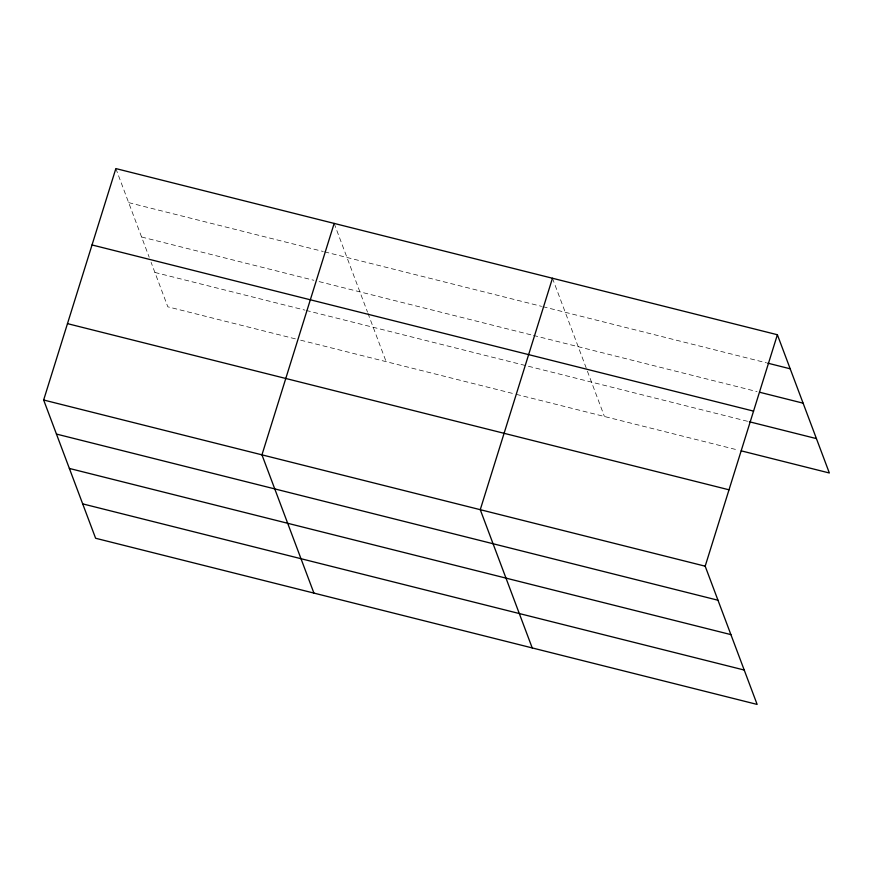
<?xml version="1.0" encoding="UTF-8"?>
<svg xmlns="http://www.w3.org/2000/svg" width="873" height="873" viewBox="0 0 873 873"><rect width="100%" height="100%" fill="white"/><g stroke="black" fill="none" stroke-linecap="round" stroke-linejoin="round"><path stroke-width="0.65" stroke-dasharray="4.37 3.27" d="M128.658 202.623L323.294 251.511M324.603 251.85L541.598 306.347M542.908 306.685L766.516 362.852M141.579 237.009L313.854 280.288M319.114 281.608L532.159 335.123M533.479 335.45L757.077 391.617M154.892 272.441L304.819 310.09M306.128 310.428L748.03 421.419M295.38 338.866L167.823 306.816L151.094 262.315M300.65 340.186L515.005 394.029M516.314 394.356L738.591 450.195M552.467 278.247L604.432 416.486M334.163 223.412L367.5 312.087M367.969 313.352L386.128 361.651M115.858 168.576L149.196 257.251"/><path stroke-width="1.31" d="M777.385 334.741L705.177 566.184L757.142 704.424L95.615 538.259L43.65 400.009L115.858 168.576L777.385 334.741L829.35 472.991L741.221 450.85M334.163 223.412L261.955 454.844L313.92 593.094M552.467 278.247L480.259 509.679L532.224 647.93M767.825 363.179L790.185 368.799M759.706 392.272L803.105 403.173M92.025 244.953L753.563 411.118M749.34 421.757L816.43 438.606M67.483 323.643L729.01 489.808M43.65 400.009L705.177 566.184M56.45 434.067L717.977 600.231M69.371 468.441L730.897 634.616M82.684 503.874L744.222 670.038"/></g></svg>
